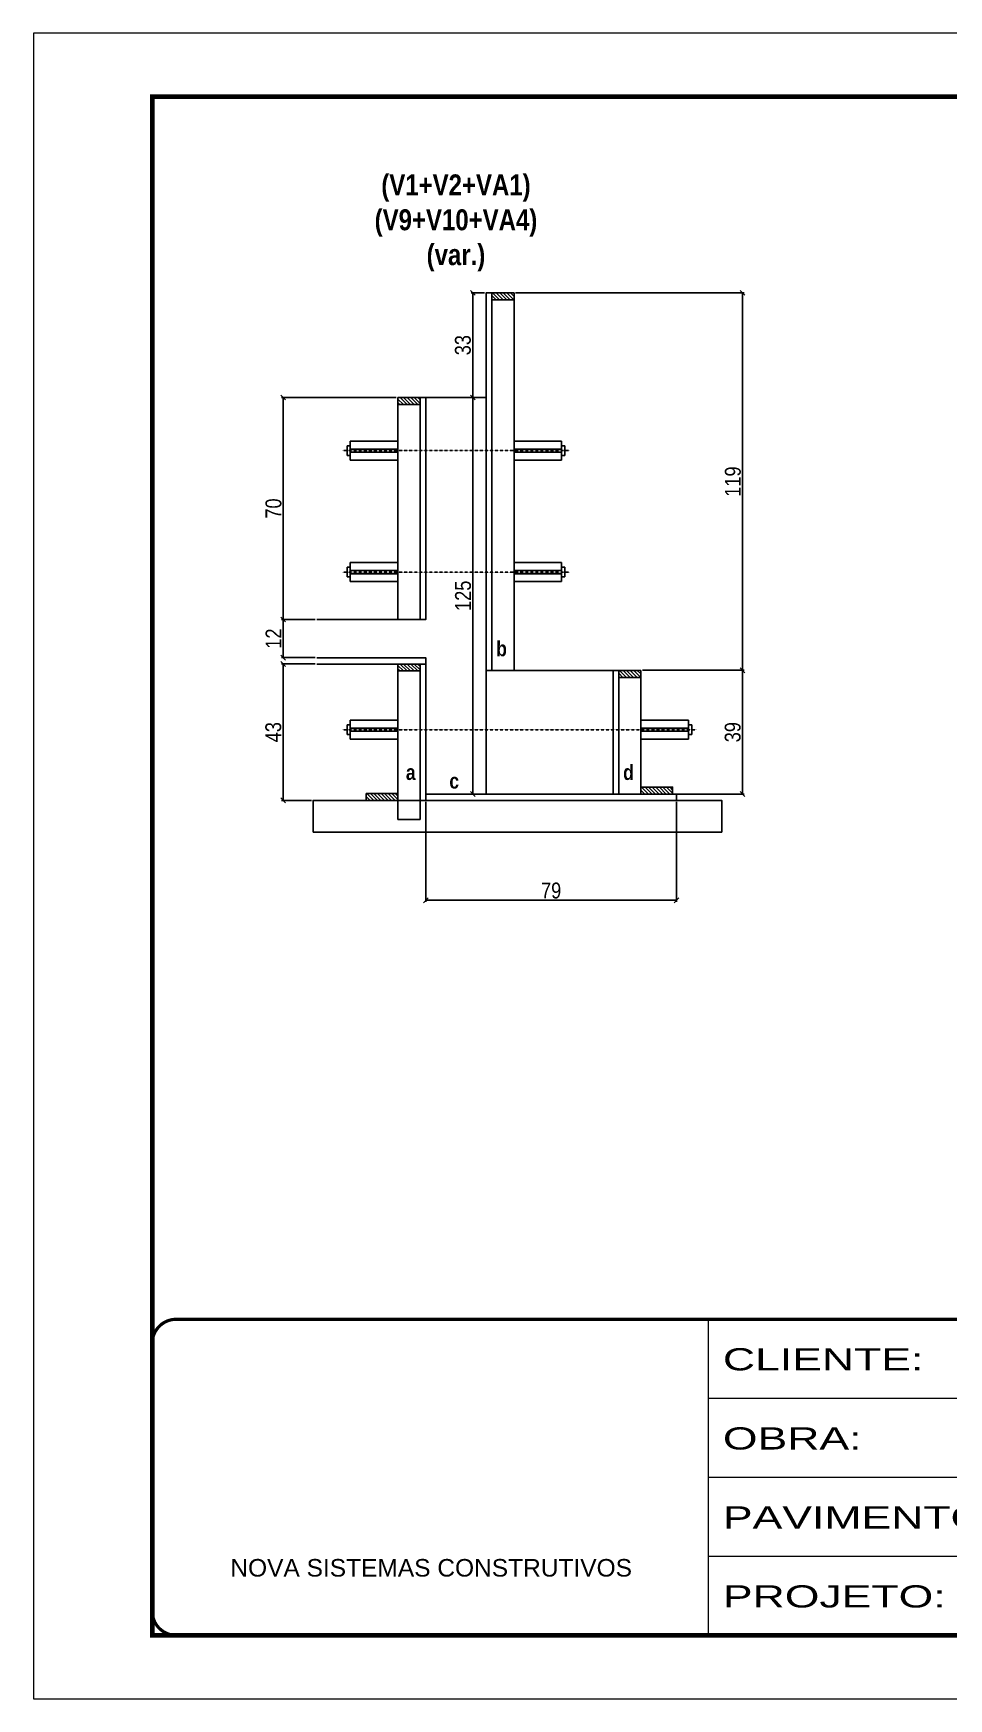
# Model space of a CAD drawing. Extents: x 3330 to 22105, y 1197 to 30204.
# Drawn here: x 14445 to 15022, y 24169 to 25219 of the extents above; entities that cross this region are included whole.
import ezdxf

# ---------------------------------------------------------------- set-up
doc = ezdxf.new("R2010")
doc.units = 0
for name, pattern in [('CONTINUO', [0]), ('DASHED', [0.75, 0.5, -0.25]), ('HIDDEN', [0.375, 0.25, -0.125])]:
    doc.linetypes.add(name, pattern=pattern)
for name, color, linetype in [('barrote', 251, 'Continuous'), ('COTA', 241, 'Continuous'), ('detalhes', 4, 'Continuous'), ('NOMENCLATURA', 7, 'Continuous'), ('Painéis', 200, 'Continuous'), ('SARR_2.2x10', 60, 'Continuous'), ('SARR_2.2x7', 40, 'Continuous'), ('SARR_3.5x7', 81, 'Continuous'), ('TENSOR', 3, 'Continuous')]:
    doc.layers.add(name, color=color, linetype=linetype)
for name, color, linetype, lineweight in [('CONCRETO', 251, 'Continuous', 25), ('Folhas', 255, 'Continuous', 9), ('SARRAFO DE PRESSAO', 251, 'DASHED', 9)]:
    doc.layers.add(name, color=color, linetype=linetype, lineweight=lineweight)
doc.styles.add('ARIAL', font='arial.ttf')
doc.styles.add('COTA TECNICA 2X', font='techl___.ttf', dxfattribs={"height": 10})
doc.styles.add('TECNICA', font='techb___.ttf', dxfattribs={"height": 10})
doc.styles.add('Tecnologia', font='')
doc.styles.get('Tecnologia').set_extended_font_data('Forgotten Futurist')
doc.dimstyles.new('SECAO', dxfattribs={"dimscale": 0.333333, "dimtxt": 5, "dimasz": 9, "dimexe": 3, "dimexo": 3, "dimgap": 3, "dimtad": 1, "dimdec": 1, "dimlfac": 0.5, "dimzin": 12, "dimdsep": 46, "dimtxsty": 'COTA TECNICA 2X', "dimblk1": 'OBLIQUE', "dimblk2": 'OBLIQUE', "dimsah": 1, "dimcen": 0.9, "dimclrd": 4, "dimclre": 4, "dimclrt": 240, "dimadec": 1, "dimazin": 3, "dimtfac": 1, "dimtdec": 1, "dimtmove": 0, "dimatfit": 3, "dimfxl": 1, "dimtolj": 1, "dimtzin": 12, "dimarcsym": 0})

# ---------------------------------------------------------------- blocks, each defined once
blk = doc.blocks.new('9999999999')
at = {"color": 30, "linetype": 'CONTINUO'}
for p, q in [((98564.6, 34230.2), (98564.6, 34429.4)), ((98564.6, 34379.6), (99584, 34379.6)), ((98564.6, 34329.8), (99488, 34329.8)), ((98564.6, 34280), (99488, 34280))]:
    blk.add_line(p, q, dxfattribs=at)
at = {"color": 30, "linetype": 'CONTINUO', "const_width": 2}
blk.add_lwpolyline([(99584, 34230.2), (99584, 34414.4, 0.414214), (99569, 34429.4), (98229, 34429.4, 0.414214), (98214, 34414.4), (98214, 34245.2, 0.414214), (98229, 34230.2), (99584, 34230.2)], format="xyb", dxfattribs=at)
at = {"layer": 'Folhas'}
blk.add_lwpolyline([(98139, 34190.2), (99624, 34190.2), (99624, 35240.2), (98139, 35240.2)], close=True, dxfattribs=at)
at = {"layer": 'Folhas', "color": 30, "const_width": 3}
blk.add_lwpolyline([(98214, 34230.2), (99584, 34230.2), (99584, 35200.2), (98214, 35200.2)], close=True, dxfattribs=at)
at = {"color": 7, "linetype": 'Continuous', "ltscale": 5, "style": 'ARIAL'}
blk.add_text('NOVA SISTEMAS CONSTRUTIVOS', height=11.059, dxfattribs=at).set_placement((98263.2, 34267.2))
at = {"layer": 'Folhas', "color": 7, "style": 'Tecnologia', "width": 1.5}
for s, p in [('CLIENTE:', (98573.7, 34397.2)), ('OBRA:', (98573.7, 34347.3)), ('PAVIMENTO:', (98573.7, 34297.5)), ('PROJETO:', (98573.7, 34247.7))]:
    blk.add_text(s, height=14, dxfattribs=at).set_placement(p)
blk = doc.blocks.new('_Oblique')
at = {"color": 0, "linetype": 'ByBlock', "lineweight": -2}
blk.add_line((-0.5, -0.5), (0.5, 0.5), dxfattribs=at)
blk = doc.blocks.new('*D2371')
at = {"layer": 'COTA', "color": 4, "lineweight": -2, "transparency": 16777216}
for p, q in [((14828.6, 24817.2), (14892.7, 24817.2)), ((14891.7, 24739.2), (14891.7, 24817.2)), ((14848.6, 24739.2), (14892.7, 24739.2))]:
    blk.add_line(p, q, dxfattribs=at)
at = {"layer": 'Defpoints', "color": 0, "transparency": 16777216}
for p in [(14827.6, 24817.2), (14891.7, 24817.2), (14847.6, 24739.2)]:
    blk.add_point(p, dxfattribs=at)
at = {"layer": 'COTA', "color": 4, "lineweight": -2, "transparency": 16777216, "xscale": 3, "yscale": 3, "zscale": 3}
for p, rotation in [((14891.7, 24817.2), 90), ((14891.7, 24739.2), 270)]:
    blk.add_blockref('_Oblique', p, dxfattribs=dict(at, rotation=rotation))
at = {"layer": 'COTA', "color": 240, "transparency": 16777216, "insert": (14885.5, 24778.2), "char_height": 10, "attachment_point": 5, "rotation": 90, "style": 'COTA TECNICA 2X'}
blk.add_mtext('\\A1;39', dxfattribs=at)
blk = doc.blocks.new('*D2372')
at = {"layer": 'COTA', "color": 4, "lineweight": -2, "transparency": 16777216}
for p, q in [((14748.6, 25055.2), (14892.7, 25055.2)), ((14891.7, 24817.2), (14891.7, 25055.2)), ((14828.6, 24817.2), (14892.7, 24817.2))]:
    blk.add_line(p, q, dxfattribs=at)
at = {"layer": 'Defpoints', "color": 0, "transparency": 16777216}
for p in [(14747.6, 25055.2), (14891.7, 25055.2), (14827.6, 24817.2)]:
    blk.add_point(p, dxfattribs=at)
at = {"layer": 'COTA', "color": 4, "lineweight": -2, "transparency": 16777216, "xscale": 3, "yscale": 3, "zscale": 3}
for p, rotation in [((14891.7, 25055.2), 90), ((14891.7, 24817.2), 270)]:
    blk.add_blockref('_Oblique', p, dxfattribs=dict(at, rotation=rotation))
at = {"layer": 'COTA', "color": 240, "transparency": 16777216, "insert": (14885.6, 24936.2), "char_height": 10, "attachment_point": 5, "rotation": 90, "style": 'COTA TECNICA 2X'}
blk.add_mtext('\\A1;119', dxfattribs=at)
blk = doc.blocks.new('*D2373')
at = {"layer": 'COTA', "color": 4, "lineweight": -2, "transparency": 16777216}
for p, q in [((14622.3, 24821.2), (14601.1, 24821.2)), ((14602.1, 24821.2), (14602.1, 24735.2)), ((14620, 24735.2), (14601.1, 24735.2))]:
    blk.add_line(p, q, dxfattribs=at)
at = {"layer": 'Defpoints', "color": 0, "transparency": 16777216}
for p in [(14623.3, 24821.2), (14602.1, 24735.2), (14621, 24735.2, 0)]:
    blk.add_point(p, dxfattribs=at)
at = {"layer": 'COTA', "color": 4, "lineweight": -2, "transparency": 16777216, "xscale": 3, "yscale": 3, "zscale": 3}
for p, rotation in [((14602.1, 24821.2), 90), ((14602.1, 24735.2), 270)]:
    blk.add_blockref('_Oblique', p, dxfattribs=dict(at, rotation=rotation))
at = {"layer": 'COTA', "color": 240, "transparency": 16777216, "insert": (14595.9, 24778.2), "char_height": 10, "attachment_point": 5, "rotation": 90, "style": 'COTA TECNICA 2X'}
blk.add_mtext('\\A1;43', dxfattribs=at)
blk = doc.blocks.new('*D2374')
at = {"layer": 'COTA', "color": 4, "lineweight": -2, "transparency": 16777216}
for p, q in [((14622.3, 24849.2), (14601.1, 24849.2)), ((14602.1, 24825.2), (14602.1, 24849.2)), ((14622.3, 24825.2), (14601.1, 24825.2))]:
    blk.add_line(p, q, dxfattribs=at)
at = {"layer": 'Defpoints', "color": 0, "transparency": 16777216}
for p in [(14602.1, 24849.2), (14623.3, 24849.2), (14623.3, 24825.2)]:
    blk.add_point(p, dxfattribs=at)
at = {"layer": 'COTA', "color": 4, "lineweight": -2, "transparency": 16777216, "xscale": 3, "yscale": 3, "zscale": 3}
for p, rotation in [((14602.1, 24849.2), 90), ((14602.1, 24825.2), 270)]:
    blk.add_blockref('_Oblique', p, dxfattribs=dict(at, rotation=rotation))
at = {"layer": 'COTA', "color": 240, "transparency": 16777216, "insert": (14596, 24837.2), "char_height": 10, "attachment_point": 5, "rotation": 90, "style": 'COTA TECNICA 2X'}
blk.add_mtext('\\A1;12', dxfattribs=at)
blk = doc.blocks.new('*D2375')
at = {"layer": 'COTA', "color": 4, "lineweight": -2, "transparency": 16777216}
for p, q in [((14673.4, 24989.2), (14601.1, 24989.2)), ((14602.1, 24849.2), (14602.1, 24989.2)), ((14622.3, 24849.2), (14601.1, 24849.2))]:
    blk.add_line(p, q, dxfattribs=at)
at = {"layer": 'Defpoints', "color": 0, "transparency": 16777216}
for p in [(14602.1, 24989.2), (14674.4, 24989.2), (14623.3, 24849.2)]:
    blk.add_point(p, dxfattribs=at)
at = {"layer": 'COTA', "color": 4, "lineweight": -2, "transparency": 16777216, "xscale": 3, "yscale": 3, "zscale": 3}
for p, rotation in [((14602.1, 24989.2), 90), ((14602.1, 24849.2), 270)]:
    blk.add_blockref('_Oblique', p, dxfattribs=dict(at, rotation=rotation))
at = {"layer": 'COTA', "color": 240, "transparency": 16777216, "insert": (14596, 24919.2), "char_height": 10, "attachment_point": 5, "rotation": 90, "style": 'COTA TECNICA 2X'}
blk.add_mtext('\\A1;70', dxfattribs=at)
blk = doc.blocks.new('*D2418')
at = {"layer": 'COTA', "color": 4, "lineweight": -2, "transparency": 16777216}
for p, q in [((14729, 24989.2), (14720.6, 24989.2)), ((14721.6, 24989.2), (14721.6, 24739.2)), ((14729, 24739.2), (14720.6, 24739.2))]:
    blk.add_line(p, q, dxfattribs=at)
at = {"layer": 'Defpoints', "color": 0, "transparency": 16777216}
for p in [(14730, 24989.2), (14721.6, 24739.2), (14730, 24739.2)]:
    blk.add_point(p, dxfattribs=at)
at = {"layer": 'COTA', "color": 4, "lineweight": -2, "transparency": 16777216, "xscale": 3, "yscale": 3, "zscale": 3}
for p, rotation in [((14721.6, 24989.2), 90), ((14721.6, 24739.2), 270)]:
    blk.add_blockref('_Oblique', p, dxfattribs=dict(at, rotation=rotation))
at = {"layer": 'COTA', "color": 240, "transparency": 16777216, "insert": (14715.5, 24864.2), "char_height": 10, "attachment_point": 5, "rotation": 90, "style": 'COTA TECNICA 2X'}
blk.add_mtext('\\A1;125', dxfattribs=at)
blk = doc.blocks.new('*D2420')
at = {"layer": 'COTA', "color": 4, "lineweight": -2, "transparency": 16777216}
for p, q in [((14692, 24734.2), (14692, 24671.2)), ((14850, 24734.2), (14850, 24671.2)), ((14692, 24672.2), (14850, 24672.2))]:
    blk.add_line(p, q, dxfattribs=at)
at = {"layer": 'Defpoints', "color": 0, "transparency": 16777216}
for p in [(14692, 24735.2), (14850, 24735.2), (14850, 24672.2)]:
    blk.add_point(p, dxfattribs=at)
at = {"layer": 'COTA', "color": 4, "lineweight": -2, "transparency": 16777216, "xscale": 3, "yscale": 3, "zscale": 3, "rotation": 180}
blk.add_blockref('_Oblique', (14692, 24672.2), dxfattribs=at)
at = {"layer": 'COTA', "color": 4, "lineweight": -2, "transparency": 16777216, "xscale": 3, "yscale": 3, "zscale": 3}
blk.add_blockref('_Oblique', (14850, 24672.2), dxfattribs=at)
at = {"layer": 'COTA', "color": 240, "transparency": 16777216, "insert": (14771, 24678.3), "char_height": 10, "attachment_point": 5, "style": 'COTA TECNICA 2X'}
blk.add_mtext('\\A1;79', dxfattribs=at)
blk = doc.blocks.new('*D2422')
at = {"layer": 'COTA', "color": 4, "lineweight": -2, "transparency": 16777216}
for p, q in [((14729, 25055.2), (14720.6, 25055.2)), ((14721.6, 24989.2), (14721.6, 25055.2)), ((14729, 24989.2), (14720.6, 24989.2))]:
    blk.add_line(p, q, dxfattribs=at)
at = {"layer": 'Defpoints', "color": 0, "transparency": 16777216}
for p in [(14721.6, 25055.2), (14730, 25055.2), (14730, 24989.2)]:
    blk.add_point(p, dxfattribs=at)
at = {"layer": 'COTA', "color": 4, "lineweight": -2, "transparency": 16777216, "xscale": 3, "yscale": 3, "zscale": 3}
for p, rotation in [((14721.6, 25055.2), 90), ((14721.6, 24989.2), 270)]:
    blk.add_blockref('_Oblique', p, dxfattribs=dict(at, rotation=rotation))
at = {"layer": 'COTA', "color": 240, "transparency": 16777216, "insert": (14715.4, 25022.2), "char_height": 10, "attachment_point": 5, "rotation": 90, "style": 'COTA TECNICA 2X'}
blk.add_mtext('\\A1;33', dxfattribs=at)

msp = doc.modelspace()

# ---------------------------------------------------------------- hatches: boundary and pattern name
at = {"layer": 'SARR_2.2x10'}
h = msp.add_hatch(dxfattribs=at)
h.set_pattern_fill('ANSI31', color=256, scale=0.5, angle=90)
h.set_pattern_definition([(135, (47847.9447, -98776.9952), (-1.122532015, -1.122532015), [])])
h.paths.add_polyline_path([(14654.41, 24739.57), (14654.41, 24735.17), (14674.41, 24735.17), (14674.41, 24739.57)])
h = msp.add_hatch(dxfattribs=at)
h.set_pattern_fill('ANSI31', color=256, scale=0.5, angle=90)
h.set_pattern_definition([(135, (48021.1447, -98772.9952), (-1.122532015, -1.122532015), [])])
h.paths.add_polyline_path([(14827.61, 24743.57), (14827.61, 24739.17), (14847.61, 24739.17), (14847.61, 24743.57)])
at = {"layer": 'SARR_2.2x7'}
h = msp.add_hatch(dxfattribs=at)
h.set_pattern_fill('ANSI31', color=256, scale=0.5, angle=90)
h.set_pattern_definition([(135, (47841.9447, -98461.3952), (-1.122532015, -1.122532015), [])])
h.paths.add_polyline_path([(14733.61, 25055.17), (14733.61, 25050.77), (14747.61, 25050.77), (14747.61, 25055.17)])
h = msp.add_hatch(dxfattribs=at)
h.set_pattern_fill('ANSI31', color=256, scale=0.5, angle=90)
h.set_pattern_definition([(135, (47841.9447, -98527.3952), (-1.122532015, -1.122532015), [])])
h.paths.add_polyline_path([(14688.41, 24989.17), (14688.41, 24984.77), (14674.41, 24984.77), (14674.41, 24989.17)])
h = msp.add_hatch(dxfattribs=at)
h.set_pattern_fill('ANSI31', color=256, scale=0.5, angle=90)
h.set_pattern_definition([(135, (47841.9447, -98695.3952), (-1.122532015, -1.122532015), [])])
h.paths.add_polyline_path([(14688.41, 24821.17), (14688.41, 24816.77), (14674.41, 24816.77), (14674.41, 24821.17)])
h = msp.add_hatch(dxfattribs=at)
h.set_pattern_fill('ANSI31', color=256, scale=0.5, angle=90)
h.set_pattern_definition([(135, (47921.9447, -98699.3952), (-1.122532015, -1.122532015), [])])
h.paths.add_polyline_path([(14813.61, 24817.17), (14813.61, 24812.77), (14827.61, 24812.77), (14827.61, 24817.17)])

# ---------------------------------------------------------------- linework, layer by layer
at = {"ltscale": 3}
for p, q in [((14642.41, 24958.7), (14642.41, 24952.7)), ((14644.41, 24958.7), (14642.41, 24958.7)), ((14644.41, 24961.7), (14644.41, 24949.7)), ((14644.41, 24961.7), (14674.41, 24961.7)), ((14777.61, 24961.7), (14747.61, 24961.7)), ((14777.61, 24961.7), (14777.61, 24949.7)), ((14777.61, 24958.7), (14779.61, 24958.7)), ((14779.61, 24958.7), (14779.61, 24952.7)), ((14644.41, 24952.7), (14642.41, 24952.7)), ((14674.41, 24956.7), (14644.41, 24956.7)), ((14674.41, 24954.7), (14644.41, 24954.7)), ((14644.41, 24949.7), (14674.41, 24949.7)), ((14747.61, 24956.7), (14777.61, 24956.7)), ((14747.61, 24954.7), (14777.61, 24954.7)), ((14777.61, 24949.7), (14747.61, 24949.7)), ((14777.61, 24952.7), (14779.61, 24952.7)), ((14644.41, 24885.13), (14644.41, 24873.13)), ((14644.41, 24885.13), (14674.41, 24885.13)), ((14777.61, 24885.13), (14747.61, 24885.13)), ((14777.61, 24885.13), (14777.61, 24873.13)), ((14642.41, 24882.13), (14642.41, 24876.13)), ((14644.41, 24882.13), (14642.41, 24882.13)), ((14644.41, 24876.13), (14642.41, 24876.13)), ((14674.41, 24880.13), (14644.41, 24880.13)), ((14674.41, 24878.13), (14644.41, 24878.13)), ((14747.61, 24880.13), (14777.61, 24880.13)), ((14747.61, 24878.13), (14777.61, 24878.13)), ((14777.61, 24882.13), (14779.61, 24882.13)), ((14777.61, 24876.13), (14779.61, 24876.13)), ((14779.61, 24882.13), (14779.61, 24876.13)), ((14644.41, 24873.13), (14674.41, 24873.13)), ((14777.61, 24873.13), (14747.61, 24873.13)), ((14642.41, 24782.74), (14642.41, 24776.74)), ((14644.41, 24782.74), (14642.41, 24782.74)), ((14644.41, 24785.74), (14644.41, 24773.74)), ((14644.41, 24785.74), (14674.41, 24785.74)), ((14674.41, 24780.74), (14644.41, 24780.74)), ((14857.61, 24785.74), (14827.61, 24785.74)), ((14827.61, 24780.74), (14857.61, 24780.74)), ((14857.61, 24785.74), (14857.61, 24773.74)), ((14857.61, 24782.74), (14859.61, 24782.74)), ((14859.61, 24782.74), (14859.61, 24776.74)), ((14644.41, 24776.74), (14642.41, 24776.74)), ((14674.41, 24778.74), (14644.41, 24778.74)), ((14644.41, 24773.74), (14674.41, 24773.74)), ((14827.61, 24778.74), (14857.61, 24778.74)), ((14857.61, 24773.74), (14827.61, 24773.74)), ((14857.61, 24776.74), (14859.61, 24776.74))]:
    msp.add_line(p, q, dxfattribs=at)
at = {"layer": 'barrote', "elevation": 0}
msp.add_lwpolyline([(14620.95, 24715.17), (14878.57, 24715.17), (14878.57, 24735.17), (14620.95, 24735.17)], close=True, dxfattribs=at)
at = {"layer": 'CONCRETO', "linetype": 'Continuous'}
for p, q in [((14730.01, 24817.17), (14730.01, 25055.17)), ((14730.01, 24989.17), (14692.01, 24989.17)), ((14692.01, 24989.17), (14692.01, 24849.17)), ((14692.01, 24849.17), (14623.31, 24849.17)), ((14692.01, 24825.17), (14692.01, 24739.17)), ((14730.01, 24739.17), (14730.01, 24817.17)), ((14810.01, 24817.17), (14730.01, 24817.17)), ((14730.01, 24817.17), (14730.01, 24739.17)), ((14810.01, 24739.17), (14810.01, 24817.17)), ((14692.01, 24739.17), (14730.01, 24739.17)), ((14730.01, 24739.17), (14810.01, 24739.17))]:
    msp.add_line(p, q, dxfattribs=at)
at = {"layer": 'Painéis', "linetype": 'Continuous', "elevation": 0}
for points in [[(14733.61, 24817.17), (14733.61, 25055.17), (14730.01, 25055.17), (14730.01, 24817.17)], [(14688.41, 24849.17), (14688.41, 24989.17), (14692.01, 24989.17), (14692.01, 24849.17)], [(14688.41, 24735.17), (14688.41, 24821.17), (14692.01, 24821.17), (14692.01, 24735.17)], [(14813.61, 24739.17), (14813.61, 24817.17), (14810.01, 24817.17), (14810.01, 24739.17)]]:
    msp.add_lwpolyline(points, close=True, dxfattribs=at)
at = {"layer": 'Painéis', "linetype": 'Continuous'}
msp.add_lwpolyline([(14623.31, 24821.17), (14692.01, 24821.17), (14692.01, 24825.17), (14623.31, 24825.17)], dxfattribs=at)
msp.add_lwpolyline([(14850.01, 24739.17), (14692.01, 24739.17), (14692.01, 24735.17), (14850.01, 24735.17)], close=True, dxfattribs=at)
at = {"layer": 'SARR_2.2x10', "elevation": 0}
for points in [[(14654.41, 24739.57), (14674.41, 24739.57), (14674.41, 24735.17), (14654.41, 24735.17)], [(14827.61, 24743.57), (14847.61, 24743.57), (14847.61, 24739.17), (14827.61, 24739.17)]]:
    msp.add_lwpolyline(points, close=True, dxfattribs=at)
at = {"layer": 'SARR_2.2x7'}
for points in [[(14747.61, 25055.17), (14733.61, 25055.17), (14733.61, 25050.77), (14747.61, 25050.77)], [(14674.41, 24989.17), (14688.41, 24989.17), (14688.41, 24984.77), (14674.41, 24984.77)], [(14674.41, 24821.17), (14688.41, 24821.17), (14688.41, 24816.77), (14674.41, 24816.77)], [(14827.61, 24817.17), (14813.61, 24817.17), (14813.61, 24812.77), (14827.61, 24812.77)]]:
    msp.add_lwpolyline(points, close=True, dxfattribs=at)
at = {"layer": 'SARR_3.5x7', "elevation": 0}
for points in [[(14733.61, 25050.77), (14747.61, 25050.77), (14747.61, 24817.17), (14733.61, 24817.17)], [(14688.41, 24984.77), (14674.41, 24984.77), (14674.41, 24849.17), (14688.41, 24849.17)], [(14688.41, 24816.77), (14674.41, 24816.77), (14674.41, 24723.17), (14688.41, 24723.17)], [(14813.61, 24812.77), (14827.61, 24812.77), (14827.61, 24739.17), (14813.61, 24739.17)]]:
    msp.add_lwpolyline(points, close=True, dxfattribs=at)
at = {"layer": 'TENSOR', "linetype": 'HIDDEN', "ltscale": 0.5}
for p, q in [((14639.41, 24955.7), (14782.61, 24955.7)), ((14639.41, 24879.13), (14782.61, 24879.13)), ((14639.41, 24779.74), (14862.61, 24779.74))]:
    msp.add_line(p, q, dxfattribs=at)

# ---------------------------------------------------------------- block references
at = {"layer": 'SARRAFO DE PRESSAO', "color": 6, "linetype": 'ByBlock'}
msp.add_blockref('9999999999', (-83694.42, -10021.38), dxfattribs=at)

# ---------------------------------------------------------------- texts
at = {"layer": 'detalhes', "style": 'TECNICA'}
for s, p in [('b', (14736.39, 24826.07)), ('a', (14679.43, 24748.07)), ('c', (14706.83, 24742.65)), ('d', (14816.39, 24748.07))]:
    msp.add_text(s, height=9.6, dxfattribs=at).set_placement(p)
at = {"layer": 'NOMENCLATURA', "insert": (14711.01, 25129.85), "char_height": 13.2, "attachment_point": 2, "style": 'TECNICA'}
msp.add_mtext_dynamic_manual_height_columns('(V1+V2+VA1)\\P(V9+V10+VA4)\\P(var.)', width=300.2766, gutter_width=1, heights=[0], dxfattribs=at)

# ---------------------------------------------------------------- dimensions: what is measured, and where the dimension line sits
at = {"layer": 'COTA'}
for base, p1, p2, picture, middle in [((14721.65, 25055.17), (14730.01, 24989.17), (14730.01, 25055.17), '*D2422', (14715.43, 25022.17)), ((14891.7, 25055.17), (14827.61, 24817.17), (14747.61, 25055.17), '*D2372', (14885.61, 24936.17)), ((14602.09, 24989.17), (14623.31, 24849.17), (14674.41, 24989.17), '*D2375', (14595.99, 24919.17)), ((14721.65, 24739.17), (14730.01, 24989.17), (14730.01, 24739.17), '*D2418', (14715.54, 24864.17)), ((14602.09, 24849.17), (14623.31, 24825.17), (14623.31, 24849.17), '*D2374', (14596.03, 24837.17)), ((14602.09, 24735.17), (14623.31, 24821.17), (14620.95, 24735.17), '*D2373', (14595.87, 24778.17)), ((14891.7, 24817.17), (14847.61, 24739.17), (14827.61, 24817.17), '*D2371', (14885.45, 24778.17))]:
    dim = msp.add_linear_dim(base=base, p1=p1, p2=p2, angle=90, dimstyle='SECAO', dxfattribs=at)
    dim.commit()
    dim.dimension.update_dxf_attribs({"geometry": picture, "text_midpoint": middle})
dim = msp.add_linear_dim(base=(14850.01, 24672.23), p1=(14692.01, 24735.17), p2=(14850.01, 24735.17), dimstyle='SECAO', dxfattribs=at)
dim.commit()
dim.dimension.update_dxf_attribs({"geometry": '*D2420', "text_midpoint": (14771.01, 24678.34)})

doc.saveas('drawing.dxf')
